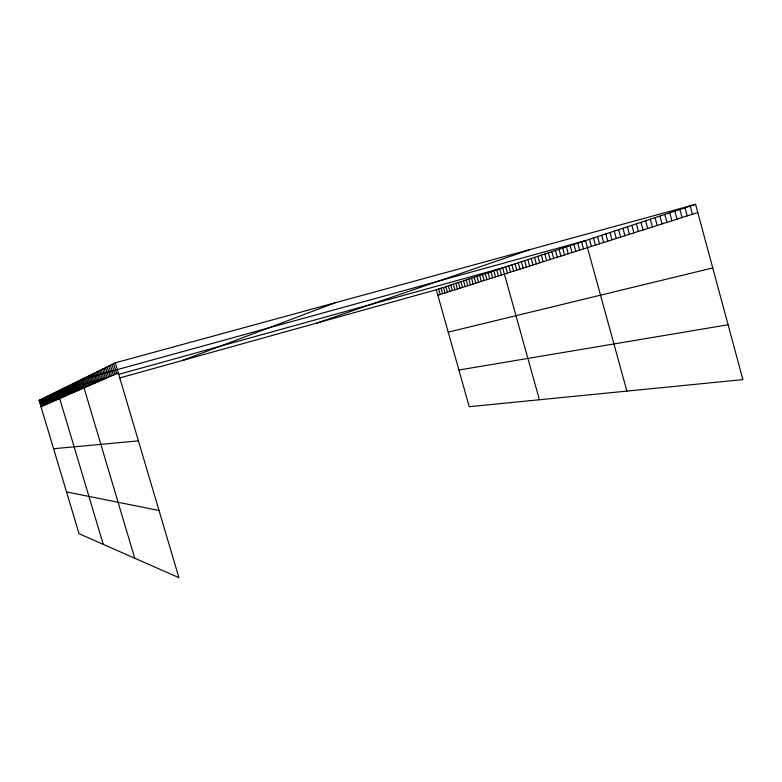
<?xml version="1.0" encoding="UTF-8"?>
<svg xmlns="http://www.w3.org/2000/svg" width="782" height="782" viewBox="0 0 782 782"><rect width="100%" height="100%" fill="white"/><g stroke="black" fill="none" stroke-linecap="round" stroke-linejoin="round"><path stroke-width="1.17" d="M115.306 362.828L178.912 577.673L79.05 533.695L39.1 400.404L115.306 362.828L695.579 204.327L742.9 379.622L469.239 406.699L436.297 289.77L695.579 204.327M40.967 406.65L118.287 372.916M182.411 360.492L334.872 302.859M316.906 323.025L530.216 249.497M437.842 295.244L697.798 212.538M39.1 400.404L85.346 387.53M119.382 378.048L436.297 289.77M106.763 377.667L57.526 391.323L103.263 544.36M118.258 374.48L502.66 267.903L539.414 399.758M448.233 332.135L712.754 267.933M458.907 370.033L728.081 324.745M53.577 448.721L138.414 440.882M66.529 491.917L159.02 510.499M61.035 389.592L63.234 396.933M60.146 390.032L62.325 397.334M59.266 390.462L61.426 397.725M58.396 390.892L60.546 398.106M56.685 391.733L58.816 398.859M55.854 392.144L57.976 399.231M55.033 392.554L57.135 399.592M54.222 392.955L56.314 399.954M53.42 393.346L55.502 400.306M52.629 393.737L54.691 400.658M51.837 394.128L53.899 401.01M51.065 394.509L53.108 401.352M50.292 394.89L52.335 401.694M49.54 395.262L51.563 402.026M48.787 395.633L50.801 402.359M48.044 395.995L50.048 402.691M47.311 396.357L49.305 403.013M46.588 396.718L48.562 403.336M45.864 397.07L47.839 403.649M45.161 397.422L47.116 403.962M44.457 397.764L46.402 404.274M43.763 398.106L45.698 404.577M43.078 398.449L45.004 404.89M42.394 398.781L44.31 405.184M41.72 399.113L43.626 405.487M41.055 399.446L42.951 405.78M40.4 399.768L42.287 406.073M39.745 400.091L41.622 406.357M98.278 371.225L101.015 380.453M96.87 371.919L99.588 381.078M95.482 372.603L98.18 381.694M94.123 373.278L96.802 382.29M92.784 373.943L95.443 382.887M91.455 374.588L94.094 383.473M90.155 375.233L92.775 384.05M88.874 375.868L91.474 384.617M87.604 376.494L90.184 385.174M86.362 377.11L88.923 385.731M85.13 377.716L87.672 386.269M83.918 378.312L86.45 386.807M82.726 378.899L85.238 387.334M134.748 558.231L81.543 379.475L585.513 240.592L626.9 391.098M80.38 380.052L82.863 388.371M79.236 380.619L81.699 388.879M78.112 381.176L80.556 389.377M76.998 381.724L79.422 389.876M75.893 382.261L78.308 390.355M74.808 382.799L77.213 390.834M73.743 383.327L76.128 391.313M72.687 383.845L75.052 391.782M71.651 384.363L73.997 392.241M70.615 384.871L72.951 392.691M69.608 385.37L71.924 393.141M68.601 385.858L70.908 393.59M67.614 386.347L69.901 394.02M66.636 386.826L68.914 394.46M65.678 387.305L67.936 394.881M64.73 387.774L66.978 395.301M63.792 388.234L66.02 395.721M62.863 388.693L65.082 396.132M61.944 389.143L64.153 396.533M113.625 363.659L116.586 373.659M111.973 364.471L114.915 374.392M110.35 365.272L113.273 375.106M108.757 366.064L111.65 375.819M107.183 366.836L110.057 376.513M105.638 367.599L108.493 377.198M104.123 368.342L106.948 377.872M102.628 369.084L105.423 378.527M101.152 369.808L103.938 379.182M99.705 370.521L102.462 379.827M460.96 281.647L462.563 287.375M458.389 282.488L459.992 288.196M455.838 283.328L457.431 289.008M453.316 284.159L454.909 289.809M450.823 284.99L452.397 290.611M448.34 285.801L449.914 291.403M445.887 286.613L447.46 292.185M443.462 287.414L445.017 292.957M441.048 288.206L442.602 293.729M438.663 288.998L440.207 294.482M499.688 268.881L501.399 275.02M496.736 269.858L498.437 275.958M493.823 270.816L495.514 276.896M490.93 271.765L492.621 277.815M488.066 272.713L489.747 278.724M485.241 273.641L486.912 279.633M482.435 274.57L484.097 280.523M479.659 275.479L481.311 281.412M476.912 276.388L478.555 282.282M474.185 277.287L475.827 283.152M471.487 278.177L473.13 284.013M468.819 279.057L470.451 284.863M466.17 279.927L467.792 285.713M463.55 280.787L465.173 286.544M537.938 256.271L539.756 262.82M534.556 257.386L536.364 263.896M531.213 258.49L533.011 264.961M527.909 259.585L529.688 266.017M524.634 260.66L526.413 267.063M521.389 261.726L523.158 268.099M518.192 262.781L519.952 269.116M515.015 263.827L516.775 270.132M511.878 264.863L513.627 271.129M508.779 265.89L510.509 272.116M505.7 266.897L507.43 273.104M577.732 243.163L579.648 250.123M573.9 244.424L575.806 251.345M570.117 245.665L572.023 252.557M566.383 246.897L568.27 253.749M562.688 248.119L564.565 254.922M559.032 249.321L560.899 256.095M555.416 250.514L557.273 257.239M551.848 251.696L553.695 258.383M548.309 252.86L550.147 259.507M544.819 254.013L546.647 260.621M541.359 255.147L543.177 261.726M618.582 229.693L620.605 237.093M614.271 231.12L616.284 238.471M610.019 232.518L612.013 239.83M605.806 233.906L607.8 241.169M601.651 235.274L603.636 242.498M597.546 236.633L599.511 243.808M593.489 237.972L595.444 245.098M589.481 239.292L591.427 246.379M581.603 241.882L583.528 248.891M655.081 217.67L657.203 225.451M650.311 219.243L652.423 226.976M645.609 220.788L647.701 228.481M640.957 222.323L643.039 229.957M636.372 223.838L638.444 231.423M631.836 225.324L633.899 232.87M627.369 226.8L629.412 234.297M622.951 228.256L624.984 235.705M690.271 206.067L692.481 214.229M685.042 207.797L687.231 215.9M679.881 209.498L682.06 217.543M674.788 211.169L676.958 219.165M669.763 212.831L671.924 220.768M664.808 214.464L666.948 222.352M659.91 216.076L662.041 223.916"/></g></svg>
